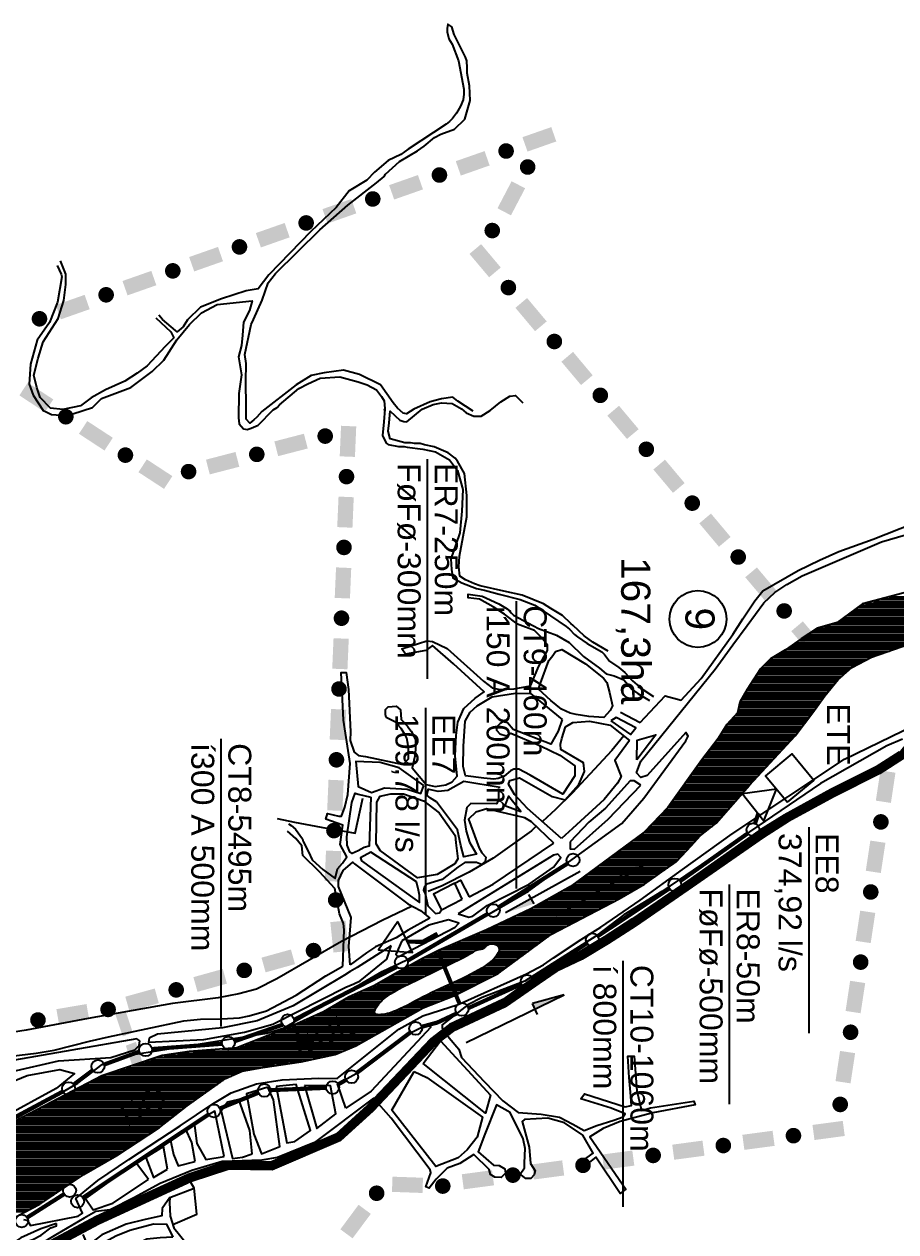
# Model space of a CAD drawing. Extents: x 615698 to 626331, y 7504748 to 7519310.
# Drawn here: x 622439 to 624531, y 7516126 to 7519025 of the extents above; entities that cross this region are included whole.
import ezdxf
from ezdxf.enums import TextEntityAlignment as Align

# ---------------------------------------------------------------- set-up
doc = ezdxf.new("R2010")
doc.units = 0
doc.header["$LTSCALE"] = 170
doc.header["$MEASUREMENT"] = 0
doc.linetypes.add('DASHED', pattern=[0.75, 0.5, -0.25])
doc.linetypes.add('HIDDEN', pattern=[0.375, 0.25, -0.125])
doc.layers.get('0').update_dxf_attribs({"linetype": 'CONTINUOUS'})
for name, color, linetype in [('ESTACAO', 5, 'CONTINUOUS'), ('HATCH', 4, 'CONTINUOUS'), ('L-FERREA', 6, 'CONTINUOUS'), ('LIMITE-BACIA', 3, 'CONTINUOUS'), ('LIMITE-PROJETO', 1, 'CONTINUOUS'), ('RIO', 4, 'CONTINUOUS'), ('RODOVIA', 1, 'CONTINUOUS'), ('RUA', 7, 'CONTINUOUS'), ('TEXTO', 5, 'CONTINUOUS'), ('TEXTO2', 5, 'CONTINUOUS')]:
    doc.layers.add(name, color=color, linetype=linetype)
doc.styles.add('ARIAL', font='ARIAL.TTF')
doc.styles.get("Standard").update_dxf_attribs({"font": 'ARIAL.TTF'})

# ---------------------------------------------------------------- blocks, each defined once
blk = doc.blocks.new('*X19')
at = {"color": 0}
for p, q in [((624515.3, 7517650), (625008.1, 7517650)), ((624433.8, 7517620), (624900.9, 7517620)), ((624440.6, 7517625), (624924.8, 7517625)), ((624447.5, 7517630), (624941.4, 7517630)), ((624458.8, 7517635), (624958.1, 7517635)), ((624477.7, 7517640), (624974.8, 7517640)), ((624496.5, 7517645), (624991.4, 7517645)), ((624392.9, 7517590), (624750.3, 7517590)), ((624399.7, 7517595), (624769.7, 7517595)), ((624406.5, 7517600), (624789.1, 7517600)), ((624413.3, 7517605), (624812, 7517605)), ((624420.2, 7517610), (624841.7, 7517610)), ((624427, 7517615), (624871.3, 7517615)), ((624327.7, 7517565), (624653.5, 7517565)), ((624335.2, 7517570), (624672.9, 7517570)), ((624342.7, 7517575), (624692.2, 7517575)), ((624360.5, 7517580), (624711.6, 7517580)), ((624378.7, 7517585), (624731, 7517585)), ((624283.9, 7517535), (624559, 7517535)), ((624291, 7517540), (624573.3, 7517540)), ((624298, 7517545), (624587.6, 7517545)), ((624305.1, 7517550), (624601.9, 7517550)), ((624312.6, 7517555), (624616.2, 7517555)), ((624320.2, 7517560), (624634.1, 7517560)), ((624237.3, 7517505), (624473.1, 7517505)), ((624245.6, 7517510), (624487.4, 7517510)), ((624253.8, 7517515), (624501.7, 7517515)), ((624262.1, 7517520), (624516, 7517520)), ((624269.8, 7517525), (624530.3, 7517525)), ((624276.9, 7517530), (624544.6, 7517530)), ((624205.1, 7517475), (624419.2, 7517475)), ((624209.2, 7517480), (624424.8, 7517480)), ((624214.3, 7517485), (624433.9, 7517485)), ((624219.4, 7517490), (624443.7, 7517490)), ((624224.6, 7517495), (624453.5, 7517495)), ((624229.7, 7517500), (624463.3, 7517500)), ((624185.6, 7517445), (624387.5, 7517445)), ((624188.9, 7517450), (624391.6, 7517450)), ((624192.1, 7517455), (624396.6, 7517455)), ((624195.4, 7517460), (624402.3, 7517460)), ((624198.6, 7517465), (624407.9, 7517465)), ((624201.9, 7517470), (624413.5, 7517470)), ((624170, 7517420), (624367, 7517420)), ((624172.8, 7517425), (624371.1, 7517425)), ((624175.9, 7517430), (624375.2, 7517430)), ((624179.1, 7517435), (624379.3, 7517435)), ((624182.4, 7517440), (624383.4, 7517440)), ((624155.4, 7517390), (624344.5, 7517390)), ((624156.5, 7517395), (624348.2, 7517395)), ((624158.6, 7517400), (624351.8, 7517400)), ((624161.4, 7517405), (624355.4, 7517405)), ((624164.3, 7517410), (624359.1, 7517410)), ((624167.1, 7517415), (624363, 7517415)), ((624140.9, 7517360), (624322.3, 7517360)), ((624145.4, 7517365), (624326.1, 7517365)), ((624149.9, 7517370), (624329.9, 7517370)), ((624152.3, 7517375), (624333.6, 7517375)), ((624153.3, 7517380), (624337.2, 7517380)), ((624154.4, 7517385), (624340.9, 7517385)), ((624117.7, 7517330), (624299.7, 7517330)), ((624120.7, 7517335), (624303.5, 7517335)), ((624123.8, 7517340), (624307.2, 7517340)), ((624127.4, 7517345), (624311, 7517345)), ((624131.9, 7517350), (624314.8, 7517350)), ((624136.4, 7517355), (624318.6, 7517355)), ((624097.7, 7517300), (624274.2, 7517300)), ((624101.5, 7517305), (624278.8, 7517305)), ((624105.4, 7517310), (624283.4, 7517310)), ((624108.4, 7517315), (624288.1, 7517315)), ((624111.5, 7517320), (624292.1, 7517320)), ((624114.6, 7517325), (624295.9, 7517325)), ((624078.4, 7517275), (624251.1, 7517275)), ((624082.2, 7517280), (624255.7, 7517280)), ((624086.1, 7517285), (624260.3, 7517285)), ((624089.9, 7517290), (624264.9, 7517290)), ((624093.8, 7517295), (624269.6, 7517295)), ((624056, 7517245), (624223.3, 7517245)), ((624059.6, 7517250), (624228, 7517250)), ((624063.1, 7517255), (624232.6, 7517255)), ((624066.8, 7517260), (624237.2, 7517260)), ((624070.6, 7517265), (624241.8, 7517265)), ((624074.5, 7517270), (624246.4, 7517270)), ((624034.7, 7517215), (624195.6, 7517215)), ((624038.2, 7517220), (624200.2, 7517220)), ((624041.8, 7517225), (624204.8, 7517225)), ((624045.3, 7517230), (624209.5, 7517230)), ((624048.9, 7517235), (624214.1, 7517235)), ((624052.5, 7517240), (624218.7, 7517240)), ((624013.3, 7517185), (624168.6, 7517185)), ((624016.9, 7517190), (624172.9, 7517190)), ((624020.4, 7517195), (624177.3, 7517195)), ((624024, 7517200), (624181.7, 7517200)), ((624027.5, 7517205), (624186.3, 7517205)), ((624031.1, 7517210), (624191, 7517210)), ((623995.5, 7517160), (624146.8, 7517160)), ((623999.1, 7517165), (624151.2, 7517165)), ((624002.6, 7517170), (624155.5, 7517170)), ((624006.2, 7517175), (624159.9, 7517175)), ((624009.7, 7517180), (624164.2, 7517180)), ((623970.5, 7517130), (624120.8, 7517130)), ((623975.3, 7517135), (624125.1, 7517135)), ((623980.2, 7517140), (624129.5, 7517140)), ((623984.8, 7517145), (624133.8, 7517145)), ((623988.4, 7517150), (624138.1, 7517150)), ((623991.9, 7517155), (624142.5, 7517155)), ((623941.3, 7517100), (624091.8, 7517100)), ((623946.2, 7517105), (624098.4, 7517105)), ((623951, 7517110), (624103.4, 7517110)), ((623955.9, 7517115), (624107.7, 7517115)), ((623960.7, 7517120), (624112.1, 7517120)), ((623965.6, 7517125), (624116.4, 7517125)), ((623906.2, 7517070), (624055.7, 7517070)), ((623913, 7517075), (624060.2, 7517075)), ((623919.7, 7517080), (624065.7, 7517080)), ((623926.5, 7517085), (624072.2, 7517085)), ((623931.6, 7517090), (624078.7, 7517090)), ((623936.5, 7517095), (624085.3, 7517095)), ((623865.5, 7517040), (624028.4, 7517040)), ((623872.3, 7517045), (624033.1, 7517045)), ((623879.1, 7517050), (624037.8, 7517050)), ((623885.9, 7517055), (624042.4, 7517055)), ((623892.6, 7517060), (624046.9, 7517060)), ((623899.4, 7517065), (624051.3, 7517065)), ((623831.7, 7517015), (624005, 7517015)), ((623838.4, 7517020), (624009.7, 7517020)), ((623845.2, 7517025), (624014.4, 7517025)), ((623852, 7517030), (624019.1, 7517030)), ((623858.8, 7517035), (624023.8, 7517035)), ((623791, 7516985), (623962.5, 7516985)), ((623797.8, 7516990), (623969.6, 7516990)), ((623804.6, 7516995), (623976.7, 7516995)), ((623811.3, 7517000), (623983.9, 7517000)), ((623818.1, 7517005), (623991.1, 7517005)), ((623824.9, 7517010), (623998.2, 7517010)), ((623750.4, 7516955), (623918, 7516955)), ((623757.1, 7516960), (623926.6, 7516960)), ((623763.9, 7516965), (623934, 7516965)), ((623770.7, 7516970), (623941.1, 7516970)), ((623777.5, 7516975), (623948.2, 7516975)), ((623784.2, 7516980), (623955.3, 7516980)), ((623697, 7516925), (623866.1, 7516925)), ((623705.9, 7516930), (623874.8, 7516930)), ((623714.8, 7516935), (623883.5, 7516935)), ((623723.7, 7516940), (623892.1, 7516940)), ((623732.6, 7516945), (623900.7, 7516945)), ((623741.5, 7516950), (623909.4, 7516950)), ((623641.4, 7516895), (623809, 7516895)), ((623652, 7516900), (623818.5, 7516900)), ((623661.4, 7516905), (623828, 7516905)), ((623670.3, 7516910), (623837.5, 7516910)), ((623679.2, 7516915), (623847.1, 7516915)), ((623688.1, 7516920), (623856.6, 7516920)), ((623588.6, 7516870), (623761.3, 7516870)), ((623599.1, 7516875), (623770.8, 7516875)), ((623609.7, 7516880), (623780.4, 7516880)), ((623620.3, 7516885), (623789.9, 7516885)), ((623630.9, 7516890), (623799.4, 7516890)), ((623523, 7516840), (623704.4, 7516840)), ((623534.5, 7516845), (623713.7, 7516845)), ((623546, 7516850), (623723.2, 7516850)), ((623556.8, 7516855), (623732.7, 7516855)), ((623567.4, 7516860), (623742.3, 7516860)), ((623578, 7516865), (623751.8, 7516865)), ((623453.9, 7516810), (623546.2, 7516810)), ((623465.4, 7516815), (623552.1, 7516815)), ((623476.9, 7516820), (623677.3, 7516820)), ((623488.5, 7516825), (623684.1, 7516825)), ((623500, 7516830), (623690.8, 7516830)), ((623511.5, 7516835), (623697.6, 7516835)), ((623572.6, 7516815), (623670.5, 7516815)), ((623577.9, 7516810), (623663.7, 7516810)), ((623392.1, 7516780), (623484.6, 7516780)), ((623401.8, 7516785), (623494.3, 7516785)), ((623411.7, 7516790), (623503.6, 7516790)), ((623421.6, 7516795), (623512.3, 7516795)), ((623431.5, 7516800), (623520.3, 7516800)), ((623442.4, 7516805), (623536.7, 7516805)), ((623565.2, 7516780), (623623.1, 7516780)), ((623569.9, 7516785), (623629.8, 7516785)), ((623573.7, 7516790), (623636.6, 7516790)), ((623576.7, 7516795), (623643.4, 7516795)), ((623578.6, 7516800), (623650.2, 7516800)), ((623579.2, 7516805), (623656.9, 7516805)), ((623337, 7516750), (623422.3, 7516750)), ((623346.2, 7516755), (623432.8, 7516755)), ((623355.4, 7516760), (623443.3, 7516760)), ((623364.6, 7516765), (623453.8, 7516765)), ((623373.7, 7516770), (623464.2, 7516770)), ((623382.9, 7516775), (623474.5, 7516775)), ((623521.7, 7516750), (623582.4, 7516750)), ((623530.5, 7516755), (623589.2, 7516755)), ((623538.7, 7516760), (623596, 7516760)), ((623546.4, 7516765), (623602.7, 7516765)), ((623553.4, 7516770), (623609.5, 7516770)), ((623559.7, 7516775), (623616.3, 7516775)), ((623293.4, 7516725), (623370.3, 7516725)), ((623302.1, 7516730), (623380.5, 7516730)), ((623310.8, 7516735), (623390.9, 7516735)), ((623319.5, 7516740), (623401.3, 7516740)), ((623328.2, 7516745), (623411.8, 7516745)), ((623471.5, 7516725), (623534.9, 7516725)), ((623482.3, 7516730), (623544.9, 7516730)), ((623492.8, 7516735), (623554.9, 7516735)), ((623502.8, 7516740), (623564.9, 7516740)), ((623512.5, 7516745), (623574.8, 7516745)), ((623230.2, 7516695), (623315.4, 7516695)), ((623241.5, 7516700), (623323.3, 7516700)), ((623252.7, 7516705), (623331.9, 7516705)), ((623263.9, 7516710), (623340.9, 7516710)), ((623275.2, 7516715), (623350.4, 7516715)), ((623284.7, 7516720), (623360.2, 7516720)), ((623406.8, 7516695), (623475, 7516695)), ((623417.1, 7516700), (623485, 7516700)), ((623427.7, 7516705), (623494.9, 7516705)), ((623438.5, 7516710), (623504.9, 7516710)), ((623449.5, 7516715), (623514.9, 7516715)), ((623460.6, 7516720), (623524.9, 7516720)), ((623175.9, 7516665), (623284.8, 7516665)), ((623184.4, 7516670), (623288.2, 7516670)), ((623193, 7516675), (623292.3, 7516675)), ((623201.5, 7516680), (623296.8, 7516680)), ((623210.1, 7516685), (623302, 7516685)), ((623219, 7516690), (623308.2, 7516690)), ((623349.2, 7516665), (623400.6, 7516665)), ((623359.1, 7516670), (623413.2, 7516670)), ((623368.6, 7516675), (623425.8, 7516675)), ((623378, 7516680), (623438.4, 7516680)), ((623387.4, 7516685), (623451, 7516685)), ((623397, 7516690), (623463.5, 7516690)), ((623115, 7516635), (623346.5, 7516635)), ((623126, 7516640), (623355.3, 7516640)), ((623137, 7516645), (623364.2, 7516645)), ((623148, 7516650), (623281.7, 7516650)), ((623158.8, 7516655), (623280.5, 7516655)), ((623167.3, 7516660), (623282.2, 7516660)), ((623310.6, 7516650), (623373, 7516650)), ((623326.5, 7516655), (623381.9, 7516655)), ((623338.6, 7516660), (623390.7, 7516660)), ((623044.6, 7516605), (623293.3, 7516605)), ((623057.3, 7516610), (623302.2, 7516610)), ((623069.9, 7516615), (623311, 7516615)), ((623082, 7516620), (623319.9, 7516620)), ((623093, 7516625), (623328.7, 7516625)), ((623104, 7516630), (623337.6, 7516630)), ((622981.3, 7516580), (623249, 7516580)), ((622993.9, 7516585), (623257.9, 7516585)), ((623006.6, 7516590), (623266.8, 7516590)), ((623019.3, 7516595), (623275.6, 7516595)), ((623031.9, 7516600), (623284.5, 7516600)), ((622775.5, 7516550), (623178.1, 7516550)), ((622807.7, 7516555), (623194, 7516555)), ((622845, 7516560), (623206, 7516560)), ((622914.2, 7516565), (623217.9, 7516565)), ((622956, 7516570), (623229.9, 7516570)), ((622968.6, 7516575), (623240.2, 7516575)), ((622683, 7516520), (623007.7, 7516520)), ((622697.9, 7516525), (623040.1, 7516525)), ((622712.9, 7516530), (623073.6, 7516530)), ((622727.8, 7516535), (623106.1, 7516535)), ((622742.8, 7516540), (623130.1, 7516540)), ((622757.7, 7516545), (623154.1, 7516545)), ((622605, 7516490), (622917.4, 7516490)), ((622614.5, 7516495), (622925.4, 7516495)), ((622624, 7516500), (622936.6, 7516500)), ((622638.1, 7516505), (622947.9, 7516505)), ((622653.1, 7516510), (622959.1, 7516510)), ((622668, 7516515), (622981.1, 7516515)), ((622547.9, 7516460), (622874.9, 7516460)), ((622557.4, 7516465), (622882, 7516465)), ((622567, 7516470), (622889.1, 7516470)), ((622576.5, 7516475), (622896.1, 7516475)), ((622586, 7516480), (622903.2, 7516480)), ((622595.5, 7516485), (622910.3, 7516485)), ((622500.4, 7516435), (622839.5, 7516435)), ((622509.9, 7516440), (622846.6, 7516440)), ((622519.4, 7516445), (622853.7, 7516445)), ((622528.9, 7516450), (622860.7, 7516450)), ((622538.4, 7516455), (622867.8, 7516455)), ((622443.3, 7516405), (622800.2, 7516405)), ((622452.8, 7516410), (622806.6, 7516410)), ((622462.3, 7516415), (622813, 7516415)), ((622471.8, 7516420), (622819.4, 7516420)), ((622481.3, 7516425), (622825.8, 7516425)), ((622490.9, 7516430), (622832.4, 7516430)), ((622390.9, 7516375), (622761.4, 7516375)), ((622399, 7516380), (622768.2, 7516380)), ((622407.1, 7516385), (622774.6, 7516385)), ((622415.2, 7516390), (622781, 7516390)), ((622424.3, 7516395), (622787.4, 7516395)), ((622433.8, 7516400), (622793.8, 7516400)), ((622342.3, 7516345), (622716, 7516345)), ((622350.4, 7516350), (622723.6, 7516350)), ((622358.5, 7516355), (622731.2, 7516355)), ((622366.6, 7516360), (622738.7, 7516360)), ((622374.7, 7516365), (622746.3, 7516365)), ((622382.8, 7516370), (622753.9, 7516370)), ((622293.7, 7516315), (622670.7, 7516315)), ((622301.8, 7516320), (622678.2, 7516320)), ((622309.9, 7516325), (622685.8, 7516325)), ((622318, 7516330), (622693.4, 7516330)), ((622326.1, 7516335), (622700.9, 7516335)), ((622334.2, 7516340), (622708.5, 7516340)), ((622253.2, 7516290), (622628.1, 7516290)), ((622261.3, 7516295), (622636.9, 7516295)), ((622269.4, 7516300), (622645.7, 7516300)), ((622277.5, 7516305), (622654.5, 7516305)), ((622285.6, 7516310), (622663.1, 7516310)), ((622204.6, 7516260), (622576.5, 7516260)), ((622212.7, 7516265), (622584.2, 7516265)), ((622220.8, 7516270), (622593, 7516270)), ((622228.9, 7516275), (622601.7, 7516275)), ((622237, 7516280), (622610.5, 7516280)), ((622245.1, 7516285), (622619.3, 7516285)), ((622146.6, 7516230), (622532.3, 7516230)), ((622156.8, 7516235), (622539.7, 7516235)), ((622167, 7516240), (622547, 7516240)), ((622177.2, 7516245), (622554.4, 7516245)), ((622187.5, 7516250), (622561.8, 7516250)), ((622196.6, 7516255), (622569.1, 7516255)), ((622085.4, 7516200), (622488.1, 7516200)), ((622095.6, 7516205), (622495.5, 7516205)), ((622105.8, 7516210), (622502.8, 7516210)), ((622116, 7516215), (622510.2, 7516215)), ((622126.2, 7516220), (622517.6, 7516220)), ((622136.4, 7516225), (622524.9, 7516225)), ((622025.1, 7516175), (622444.2, 7516175)), ((622037.9, 7516180), (622453.6, 7516180)), ((622050.6, 7516185), (622463, 7516185)), ((622063.3, 7516190), (622472.4, 7516190)), ((622075.2, 7516195), (622480.7, 7516195))]:
    blk.add_line(p, q, dxfattribs=at)
blk = doc.blocks.new('R')
at = {"layer": 'LIMITE-PROJETO', "const_width": 18.7}
blk.add_lwpolyline([(-75.2, 0.3, 1), (-93.9, 0.4, 1)], format="xyb", close=True, dxfattribs=at)
at = {"layer": 'LIMITE-PROJETO'}
blk.add_solid([(36.9, 17.7), (36.6, -18.8), (-36.4, 18.3), (-36.6, -18.3)], dxfattribs=at)

msp = doc.modelspace()

# ---------------------------------------------------------------- linework, layer by layer
at = {"layer": 'ESTACAO'}
for p, q in [((623773.7, 7516991.3), (623594.8, 7516891.5)), ((623649.7, 7516936.1), (623662.2, 7516913.2)), ((623500, 7516580.8), (623735, 7516694.6)), ((623735, 7516694.6), (623659.1, 7516674.3)), ((623671.6, 7516648.1), (623659.1, 7516674.3))]:
    msp.add_line(p, q, dxfattribs=at)
for points in [[(624271.2, 7517157.2), (624334.5, 7517209.7), (624282, 7517273.1), (624218.7, 7517220.6)], [(624244.9, 7517188.9), (624163.5, 7517177.1), (624214.5, 7517112.5)], [(623336, 7516870.7), (623289.7, 7516802.8), (623371.7, 7516796.6)]]:
    msp.add_lwpolyline(points, close=True, dxfattribs=at)
at = {"layer": 'ESTACAO', "const_width": 10}
for points in [[(624193.4, 7517106), (624201.7, 7517131)], [(624013.7, 7516967.7), (624175.8, 7517082.3)], [(623743.6, 7517010.2), (623578.4, 7516905.4)], [(623816, 7516835.8), (623988.1, 7516950.2)], [(623551.8, 7516889.2), (623360.9, 7516777.6)], [(623358.7, 7516822.8), (623395.4, 7516821.9), (623431.3, 7516841.7)], [(623659.7, 7516735.4), (623790, 7516818.8)], [(623333.9, 7516762.2), (623088.1, 7516635.4)], [(623505.1, 7516662.9), (623632.4, 7516720.6)], [(623394, 7516618.4), (623430.9, 7516628.4), (623477.7, 7516650.3)], [(623059.6, 7516623.2), (622944.3, 7516583.5)], [(623237.6, 7516507.6), (623366.6, 7516605)], [(622913.8, 7516577.4), (622746.1, 7516564.8)], [(622715.8, 7516558.6), (622631.3, 7516527.6)], [(622603.9, 7516513.8), (622558.5, 7516479.6)], [(623193.1, 7516480), (623211.6, 7516490.6)], [(622532.3, 7516462.9), (622388.8, 7516385.8)], [(622909.2, 7516422.2), (623001.3, 7516459.7)], [(623031.3, 7516466.2), (623164, 7516471.7)], [(622580.5, 7516207.9), (622881.9, 7516407.7)], [(622446.8, 7516160.5), (622535.3, 7516216.7)], [(622557.7, 7516212.5), (622558.2, 7516211.8)]]:
    msp.add_lwpolyline(points, dxfattribs=at)
at = {"layer": 'ESTACAO', "linetype": 'HIDDEN', "const_width": 10}
msp.add_lwpolyline([(623484, 7516674.2), (623434.4, 7516794.7)], dxfattribs=at)
at = {"layer": 'ESTACAO'}
for centre in [(624188.5, 7517091.3), (623756.8, 7517018.5), (624001, 7516958.8), (623565.2, 7516897.1), (623803.1, 7516827.2), (623344.8, 7516773.3), (623646.6, 7516727.1), (623489.9, 7516659.9), (623071.7, 7516632.9), (623379, 7516614.4), (622730.7, 7516563), (622929.3, 7516579.3), (622616.3, 7516523.2), (623225.2, 7516498.3), (622546, 7516470.2), (623015.7, 7516465.6), (623179.6, 7516472.4), (622894.8, 7516416.3), (622548.4, 7516225), (622567.6, 7516199.4), (622433.6, 7516152.1)]:
    msp.add_circle(centre, 15.5, dxfattribs=at)
for points in [[(623662.2, 7516913.2), (623655.9, 7516924.6), (623594.8, 7516891.5)], [(623659.1, 7516674.3), (623665.3, 7516661.2), (623735, 7516694.6)]]:
    msp.add_solid(points, dxfattribs=at)
at = {"layer": 'L-FERREA', "linetype": 'DASHED', "const_width": 18.3, "flags": 128}
msp.add_lwpolyline([(626196.3, 7517899.7), (626075.4, 7517839), (625936.1, 7517777.5), (625864.1, 7517748.3), (625779.4, 7517716.3), (625712.3, 7517699.6), (625642.2, 7517678.1), (625574.1, 7517651.7), (625504, 7517626.3), (625446.7, 7517614.3), (625404, 7517614.8), (625352.7, 7517620.2), (625279.1, 7517624.9), (625221.9, 7517626.5), (625175.3, 7517626), (625108.3, 7517616.1), (625035.5, 7517607.2), (624964.7, 7517599.3), (624914.2, 7517592.1), (624847, 7517567.6), (624776.9, 7517539.3), (624714.5, 7517504.2), (624670.4, 7517465.9), (624636, 7517420.8), (624614.2, 7517377.4), (624579.5, 7517312.9), (624545.1, 7517270.6), (624488.5, 7517234.4), (624379.3, 7517179.4), (624268.1, 7517118.6), (624207.6, 7517080.5), (624037.6, 7516961.3), (623902.8, 7516868.8), (623836.4, 7516825.9), (623773.9, 7516788.8), (623713.5, 7516759.5), (623669.5, 7516729.9), (623624.6, 7516698.4), (623588.4, 7516673.9), (623464.6, 7516615.5), (623421.2, 7516582.7), (623269.3, 7516422.3), (623193.5, 7516352.9), (623032.9, 7516284.5), (622928.8, 7516285.6), (622836.5, 7516255.2), (622615, 7516153.6), (622459.2, 7516070.6), (622247.4, 7515971.3), (621960.2, 7515836.5), (621699.7, 7515711.1), (621594.9, 7515642.1), (621511.7, 7515570.4), (621377.2, 7515443.7), (621269.5, 7515338.4), (621223.1, 7515302.6), (621154.9, 7515267.1), (621060, 7515227), (620999, 7515184.1), (620954.6, 7515109.6), (620943.1, 7514942.7), (620941.5, 7514802.4), (620949.3, 7514628.1)], dxfattribs=at)
at = {"layer": 'L-FERREA'}
for points in [[(624539, 7517277.5), (624484, 7517242.4), (624375.1, 7517187.5), (624263.5, 7517126.5), (624202.5, 7517088.2), (624032.4, 7516968.8), (623897.7, 7516876.4), (623831.6, 7516833.7), (623769.6, 7516796.9), (623708.9, 7516767.4), (623664.4, 7516737.5), (623619.4, 7516706), (623587.9, 7516683.8), (623459.8, 7516623.4), (623415.1, 7516589.5), (623262.9, 7516428.8), (623188.5, 7516360.7), (623031.1, 7516293.7), (622927.4, 7516294.8), (622833.1, 7516263.7), (622611, 7516161.8), (622455.1, 7516078.8)], [(624551.3, 7517263.7), (624493, 7517226.5), (624383.6, 7517171.3), (624272.8, 7517110.7), (624212.7, 7517072.9), (624042.8, 7516953.8), (623907.9, 7516861.2), (623841.2, 7516818.2), (623778.3, 7516780.8), (623718.1, 7516751.5), (623674.7, 7516722.4), (623629.8, 7516690.9), (623593.5, 7516666.2), (623469.3, 7516607.6), (623427.4, 7516575.9), (623275.8, 7516415.7), (623198.5, 7516345.1), (623034.8, 7516275.3), (622930.3, 7516276.5), (622839.8, 7516246.7), (622619.1, 7516145.4), (622463.2, 7516062.4)]]:
    msp.add_lwpolyline(points, dxfattribs=at)
at = {"layer": 'LIMITE-BACIA'}
for points in [[(622658.6, 7516647.3), (622682.8, 7516656.3), (622675.9, 7516595.1), (622700.1, 7516604.1)], [(622683.4, 7516573), (622707.6, 7516582), (622698.8, 7516524.6), (622722.9, 7516533.6)]]:
    msp.add_solid(points, dxfattribs=at)
at = {"layer": 'LIMITE-PROJETO', "const_width": 18.7}
for points in [[(623568.8, 7518522, 1), (623556.8, 7518536.3, 1)], [(622826.2, 7517955.7, 1), (622841.8, 7517945.5, 1)], [(624159.1, 7517738.5, 1), (624147.1, 7517752.8, 1)], [(624269.4, 7517609.1, 1), (624257.4, 7517623.4, 1)], [(623187.4, 7516931.9, 1), (623186.6, 7516913.2, 1)], [(623132.9, 7516810.4, 1), (623134.8, 7516791.8, 1)], [(624388.6, 7516430.7, 1), (624407.2, 7516433.1, 1)]]:
    msp.add_lwpolyline(points, format="xyb", close=True, dxfattribs=at)
at = {"layer": 'LIMITE-PROJETO'}
for points in [[(623583.2, 7518440.5), (623555.3, 7518417), (623536.1, 7518496.6), (623508.1, 7518473.1)], [(622713.7, 7517949.3), (622733.8, 7517979.9), (622775.1, 7517909.2), (622795.1, 7517939.8)], [(624245.2, 7517664.5), (624217.2, 7517641), (624198, 7517720.6), (624170, 7517697.1)], [(624334.8, 7517559.9), (624306.8, 7517536.4), (624308.3, 7517591.2), (624280.4, 7517567.7)], [(624519.6, 7517155.5), (624483.4, 7517161), (624530.5, 7517228), (624494.4, 7517233.5)], [(623163.8, 7517041.2), (623200.3, 7517039.7), (623160.7, 7516968), (623197.2, 7516966.4)], [(623174.2, 7516869.4), (623210.5, 7516873.1), (623181.7, 7516796.5), (623218, 7516800.2)], [(624336.2, 7516346.5), (624331.3, 7516382.7), (624408.8, 7516356.2), (624404, 7516392.4)]]:
    msp.add_solid(points, dxfattribs=at)
at = {"layer": 'RIO'}
for p, q in [((623715.8, 7516884.4), (623942.1, 7517014.6)), ((623882.2, 7516963.7), (623867.8, 7516988.9))]:
    msp.add_line(p, q, dxfattribs=at)
at = {"layer": 'RIO', "linetype": 'CONTINUOUS'}
for points in [[(624699.7, 7517699), (624451.7, 7517633.1), (624390.4, 7517588.2), (624343.1, 7517575.2), (624304, 7517549.3), (624266.5, 7517522.7), (624230.8, 7517501.1), (624206.9, 7517477.7), (624174.2, 7517427.4), (624156.9, 7517397.1), (624151.6, 7517371.8), (624125.9, 7517343.4), (624105.2, 7517309.8), (624065.8, 7517258.7), (623984.3, 7517144.2), (623927.4, 7517085.6), (623750.3, 7516954.9), (623655.1, 7516901.5), (623549, 7516851.3), (623435.2, 7516801.9), (623395.6, 7516781.9), (623336.3, 7516749.6), (623278.8, 7516716.6), (623217.5, 7516689.3), (623157.9, 7516654.5), (623078, 7516618.2), (622949.8, 7516567.6), (622835.5, 7516559.3), (622770.2, 7516549.2), (622625.6, 7516500.8), (622417.8, 7516391.6)], [(622376, 7516139.3), (622440.4, 7516173), (622476.7, 7516192.2), (622582.4, 7516264), (622661.7, 7516309.1), (622764.1, 7516376.8), (622830.3, 7516428.5), (622922.9, 7516493.9), (622962.4, 7516511.5), (623011.8, 7516520.8), (623103.8, 7516534.5), (623186, 7516551.6), (623235.5, 7516572.3), (623397.1, 7516663.6), (623470.6, 7516692.8), (623577.3, 7516746.2), (623704.9, 7516840.4), (623867.1, 7516925.5), (623928.2, 7516960.9), (623969.5, 7516990), (624004.2, 7517014.2), (624040.7, 7517053.1), (624062.3, 7517077.5), (624100.4, 7517106.6), (624180.1, 7517198.3), (624289.7, 7517316.8), (624331.9, 7517372.7), (624360.8, 7517412.3), (624393.2, 7517452), (624425.7, 7517480.8), (624473.3, 7517505.1), (624620.4, 7517556.5)]]:
    msp.add_lwpolyline(points, dxfattribs=at)
msp.add_lwpolyline([(623287.6, 7516647.5), (623284.9, 7516648.1), (623282.9, 7516649), (623281.5, 7516650.2), (623280.7, 7516651.6), (623280.4, 7516653.2), (623280.5, 7516654.9), (623281, 7516656.9), (623281.7, 7516658.9), (623282.7, 7516661.1), (623283.8, 7516663.3), (623285.2, 7516665.7), (623286.9, 7516668.1), (623288.7, 7516670.7), (623290.8, 7516673.3), (623293.2, 7516676.1), (623295.8, 7516679), (623298.8, 7516682), (623302.2, 7516685.2), (623306.6, 7516688.8), (623311.9, 7516692.7), (623318.7, 7516697.2), (623327.1, 7516702.3), (623337.4, 7516708.2), (623350, 7516714.8), (623364.8, 7516722.3), (623381.4, 7516730.5), (623399.2, 7516739), (623417.5, 7516747.7), (623435.7, 7516756.4), (623453, 7516764.6), (623468.8, 7516772.2), (623482.5, 7516779), (623493.6, 7516784.6), (623502.3, 7516789.3), (623509, 7516793), (623513.9, 7516796), (623517.6, 7516798.3), (623520.3, 7516800), (623522.4, 7516801.3), (623524.3, 7516802.2), (623526.3, 7516803), (623528.4, 7516803.5), (623530.6, 7516804), (623532.8, 7516804.3), (623535, 7516804.7), (623537.1, 7516805.1), (623539, 7516805.5), (623540.8, 7516806.1), (623542.3, 7516806.9), (623543.7, 7516807.8), (623544.9, 7516808.8), (623546, 7516809.9), (623547.1, 7516811), (623548.3, 7516812.1), (623549.4, 7516813.1), (623550.7, 7516814.1), (623552.2, 7516815.1), (623553.8, 7516815.9), (623555.5, 7516816.5), (623557.4, 7516817), (623559.4, 7516817.4), (623561.5, 7516817.5), (623563.6, 7516817.5), (623565.9, 7516817.2), (623568.2, 7516816.7), (623570.5, 7516816), (623572.6, 7516815), (623574.6, 7516813.7), (623576.4, 7516812.1), (623577.8, 7516810.2), (623578.8, 7516808), (623579.2, 7516805.4), (623579.1, 7516802.4), (623578.4, 7516799.2), (623577, 7516795.6), (623574.9, 7516791.7), (623572, 7516787.6), (623568.4, 7516783.2), (623564, 7516778.7), (623558.7, 7516774), (623552.5, 7516769.2), (623545.5, 7516764.3), (623537.7, 7516759.3), (623529.3, 7516754.3), (623520.4, 7516749.2), (623511, 7516744.2), (623501.2, 7516739.2), (623491.1, 7516734.2), (623480.9, 7516729.3), (623470.4, 7516724.5), (623459.9, 7516719.7), (623449.3, 7516714.9), (623438.6, 7516710.1), (623428, 7516705.2), (623417.5, 7516700.2), (623407.1, 7516695.1), (623396.9, 7516690), (623386.9, 7516684.7), (623377.2, 7516679.6), (623367.7, 7516674.5), (623358.5, 7516669.7), (623349.6, 7516665.2), (623341.2, 7516661.1), (623333.1, 7516657.6), (623325.4, 7516654.6), (623318.3, 7516652.1), (623311.6, 7516650.2), (623305.5, 7516648.8), (623300, 7516647.9), (623295.2, 7516647.4), (623291, 7516647.3)], close=True, dxfattribs=at)
at = {"layer": 'RIO'}
msp.add_solid([(623867.8, 7516988.9), (623875, 7516976.3), (623942.1, 7517014.6)], dxfattribs=at)
at = {"layer": 'RODOVIA', "linetype": 'CONTINUOUS'}
for points in [[(623908.9, 7517227.5), (623919.7, 7517256.1), (624097.6, 7517476.2), (624140.4, 7517534.9), (624174.3, 7517581.2), (624214.4, 7517635.6), (624241.1, 7517660.3), (624269.9, 7517679.8), (624306.6, 7517700.8), (624497.2, 7517782.3), (624669.6, 7517832.3), (624896.3, 7517880.6), (625136.5, 7517900.1), (625247.2, 7517921), (625361.2, 7517966), (625463.4, 7518023.5), (625543.3, 7518075.5), (625617.7, 7518135.8), (625679.2, 7518173.3), (625744.1, 7518243.2), (625806.8, 7518290.2), (626110.1, 7518468.8), (626205, 7518503.8)], [(623892.5, 7517305.7), (623857.3, 7517257.6), (623872.3, 7517218.7), (623863, 7517202.9), (623831.1, 7517163.4), (623755.6, 7517094), (623728.9, 7517070.3)], [(623893.8, 7517208.8), (623834.2, 7517142.6), (623794.3, 7517109.1), (623749.9, 7517061.9)], [(623203.8, 7516763.4), (623207.4, 7516850.8), (623205.5, 7516865.9), (623196.2, 7516889.4), (623185.1, 7516949.9), (623147.8, 7516990.1), (623108.2, 7517029), (623108.2, 7517029), (623105.9, 7517052.4), (623091, 7517070.4), (623071.2, 7517087.8)], [(623507.2, 7516930.4), (623564.9, 7516960.5), (623710.9, 7517058.7)], [(623720.4, 7517032.3), (623709.6, 7517030.1), (623481.2, 7516889.5)], [(623441.3, 7516899.2), (623490.6, 7516924.3)], [(623412.6, 7516878.9), (623360.6, 7516850.1), (623332, 7516831.7), (623282.8, 7516810), (623261.3, 7516796), (623221.8, 7516767.1)], [(623458, 7516874.9), (623410.4, 7516861.8), (623345.4, 7516824.8)], [(623320.5, 7516812.5), (623238.3, 7516760.2), (623222, 7516750.7), (623208.5, 7516742.5), (623085.3, 7516668.4), (622998.3, 7516632.8), (622915.3, 7516615.9), (622759.2, 7516600.7), (622739.7, 7516590.9)], [(622407.8, 7516547.6), (622467.8, 7516554.6), (622511, 7516561.9), (622595.8, 7516584), (622642.1, 7516594.2), (622822.4, 7516632.3), (622862.5, 7516636.4), (622913.2, 7516637.4), (622956.3, 7516640), (622979.4, 7516644.4), (623021.1, 7516656.2), (623092.3, 7516693.9), (623163.5, 7516740.8), (623203.8, 7516763.4)], [(622716.6, 7516584.2), (622709.7, 7516589.7), (622398.1, 7516535.3), (622304.4, 7516528.9), (622229.1, 7516510.3)]]:
    msp.add_lwpolyline(points, dxfattribs=at)
at = {"layer": 'RODOVIA'}
msp.add_lwpolyline([(623917.6, 7517348.6), (623977.8, 7517412.7), (624016.2, 7517401.8), (624064.1, 7517453.8), (624140.5, 7517559.7), (624164, 7517597.6), (624192.8, 7517640.8), (624211.8, 7517664.8), (624296.7, 7517713.3), (624347.8, 7517738.2), (624394.8, 7517759), (624476.7, 7517788.9), (624572.2, 7517825.8)], dxfattribs=at)
msp.add_lwpolyline([(623910.1, 7517258.6), (623910.7, 7517306.2), (623955.1, 7517318.8)], close=True, dxfattribs=at)
at = {"layer": 'RUA'}
msp.add_line((622789.2, 7516208.4), (622770.5, 7516182.4), dxfattribs=at)
at = {"layer": 'RUA', "linetype": 'CONTINUOUS'}
for points in [[(623517.2, 7518095.5), (623480.1, 7518119.9), (623467.9, 7518129.3), (623441.3, 7518125.2), (623413.7, 7518118), (623374.4, 7518100.6), (623357, 7518089.1), (623348.8, 7518091.2), (623335.2, 7518103), (623324.7, 7518115.5), (623294.4, 7518158.9), (623244, 7518184), (623205.6, 7518193.7), (623159.4, 7518188), (623127.9, 7518181.5), (623091.9, 7518158.6), (623009.5, 7518094.9), (622997.6, 7518081.3), (622990.5, 7518074.6), (622981.2, 7518067), (622972.1, 7518076.3), (622972.4, 7518107.1), (622971.6, 7518167), (622972, 7518210.1), (622969.2, 7518231.7), (622983.8, 7518303.8), (622990.1, 7518316), (623010.6, 7518361.9), (623024.9, 7518403.3), (623042.7, 7518426.2), (623148.9, 7518530.7), (623216.2, 7518590.4), (623284.8, 7518643.9), (623303, 7518658.6), (623306.2, 7518664.7), (623340.3, 7518695.1), (623383.7, 7518720.8), (623399.2, 7518731.4), (623424, 7518752.6), (623439.5, 7518760.2), (623471.9, 7518772.1), (623496.8, 7518796.4), (623509.6, 7518840.9), (623508.4, 7518876.3), (623502.6, 7518907.1), (623502.7, 7518919.4), (623501.4, 7518936.4), (623498.4, 7518945.6), (623471.3, 7518999.7), (623465.4, 7519018.3), (623456.2, 7519024.5), (623454.6, 7519013.8), (623454.5, 7519006.1), (623458.9, 7518989.1), (623466.5, 7518976.7), (623481.4, 7518936.6), (623494.5, 7518868.8), (623494.4, 7518856.5), (623492.7, 7518842.6), (623486.3, 7518827.3), (623476.9, 7518810.5), (623467.6, 7518798.3), (623459.8, 7518790.7), (623452, 7518784.6), (623360.6, 7518724.1), (623343.6, 7518712), (623312.7, 7518697), (623280.1, 7518669.6), (623261.4, 7518649.9), (623219.6, 7518624.2), (623188.4, 7518584.5), (623127.6, 7518526.9), (623026.8, 7518422.9), (623001, 7518389.6), (622972.1, 7518384.4), (622912.8, 7518365.1), (622862.8, 7518345.1), (622831.7, 7518314.7), (622820.7, 7518297.9), (622806.8, 7518285.7), (622802.2, 7518288.9), (622771.7, 7518315.3), (622762.6, 7518326.2)], [(622518.6, 7518445), (622528.4, 7518424.1), (622529.8, 7518418), (622519.7, 7518357.1), (622500, 7518308.6), (622470.6, 7518266.3), (622454.2, 7518208.2), (622451.6, 7518160.8), (622460.9, 7518133.9), (622484.8, 7518097), (622492.5, 7518093.9), (622504.7, 7518087.6), (622527.7, 7518085.8), (622556, 7518089.6), (622603.5, 7518104.9), (622625.1, 7518125.9), (622695.4, 7518152.6), (622746.7, 7518191.2), (622774.5, 7518218.4), (622805.9, 7518266.8), (622835.9, 7518303.5), (622865, 7518332), (622902.4, 7518351.5), (622986.3, 7518360.2), (622979.8, 7518336.9), (622965.8, 7518309.6), (622963.4, 7518278.1), (622961.1, 7518253.4), (622953.8, 7518225.7), (622961, 7518182.5), (622954.3, 7518138), (622953.7, 7518079.6), (622955.1, 7518065.7), (622965.7, 7518053.3), (622974.9, 7518051.7), (622984.2, 7518054.6), (623001.2, 7518062.1), (623036.9, 7518098.7), (623046.2, 7518104.7), (623052.5, 7518110.8), (623098.7, 7518150.3), (623120.1, 7518161.7), (623149.8, 7518175.1), (623196.6, 7518178), (623241.1, 7518165.9), (623262.2, 7518159.2), (623285.1, 7518146.7), (623297.2, 7518131.2), (623303.3, 7518120.3), (623304.6, 7518101.9), (623303, 7518098.8), (623304.6, 7518100.3), (623302.6, 7518069.8), (623299.3, 7518037.3), (623308.3, 7518018.8), (623312.9, 7518015.6), (623337.4, 7518010.8), (623351.3, 7518010.6), (623358.9, 7518009), (623396, 7518004.2), (623426.8, 7517998.4), (623460.1, 7517978.7), (623479.2, 7517953.2), (623492.5, 7517907.7), (623489.8, 7517855.6), (623485.1, 7517803.4), (623475.2, 7517776.1), (623463.2, 7517741.2), (623464.9, 7517715.8), (623468.2, 7517695.8), (623490, 7517683.9), (623524.9, 7517670.5), (623544.1, 7517666.2), (623579, 7517656.2), (623629.7, 7517643.9), (623664.6, 7517629.8), (623740.2, 7517578.8), (623747.9, 7517572.5), (623760, 7517560.1), (623767.6, 7517553.9), (623790.5, 7517538.2), (623825.7, 7517517.9), (623831.8, 7517511.6), (623843.9, 7517496.1), (623866.3, 7517480.7), (623881.3, 7517468.8), (623899, 7517448.7), (623922.1, 7517429.3), (623949.4, 7517411.1)], [(622755, 7518319.5), (622791.4, 7518285.9), (622798.9, 7518272), (622777.6, 7518250.6), (622734.5, 7518204.4), (622710.2, 7518186.8), (622681.2, 7518167.9), (622634.2, 7518147.1), (622600.3, 7518127.6), (622574.7, 7518108.7), (622532, 7518099.5), (622502.5, 7518103.3), (622477.4, 7518128.9), (622470.1, 7518152.4), (622462.8, 7518182), (622472.9, 7518223), (622485, 7518262.1), (622520.7, 7518318), (622534.9, 7518361.1), (622539.4, 7518399.4), (622539.7, 7518424.8), (622526.3, 7518456.6)], [(623841.3, 7517519.4), (623804.4, 7517541.2), (623783.1, 7517556.8), (623757.2, 7517581.7), (623751.1, 7517586.4), (623731.3, 7517605), (623703.7, 7517622.5), (623685.5, 7517633.2), (623634.9, 7517653.8), (623590.4, 7517663.5), (623533.7, 7517676.4), (623519.9, 7517681.2), (623498.5, 7517690.6), (623484.7, 7517700), (623482.2, 7517722.5), (623484.5, 7517747.8), (623501.4, 7517842.4), (623501.9, 7517893.2), (623496.3, 7517946.1), (623479.5, 7517975.8), (623474, 7517983.1), (623457.2, 7517995.6), (623423.5, 7518009.8), (623400.5, 7518014.7), (623389.8, 7518017.9), (623375.9, 7518018), (623366.7, 7518019.7), (623352.9, 7518019.8), (623317.6, 7518029.4), (623313.2, 7518047.9), (623315, 7518067.9), (623318, 7518095.7), (623341.1, 7518074.1), (623350.4, 7518070.6), (623358.1, 7518070.5), (623394.3, 7518100.3), (623421.2, 7518111.7), (623441.2, 7518115.6), (623466.2, 7518113.9), (623489.1, 7518101.4), (623499.8, 7518092), (623518.4, 7518083.9), (623536.3, 7518083.7), (623557.8, 7518097.2), (623583.4, 7518118.2), (623604.9, 7518131.7), (623618.6, 7518133.6), (623636.3, 7518115.5)], [(623073.5, 7517105.6), (623079.8, 7517101.6), (623090.5, 7517092.2), (623107.1, 7517069), (623108.6, 7517062.8), (623121.5, 7517038.5), (623130.9, 7517019.2), (623156.1, 7516995.5), (623185.4, 7516973.9), (623191.2, 7516997.2), (623203, 7517010.8), (623213.5, 7517025.8), (623198, 7517055.5), (623204, 7517102.1), (623163.6, 7517116.3), (623167.2, 7517130), (623194.6, 7517123.5), (623200.8, 7517123.4), (623208.6, 7517145.3), (623216.5, 7517176.1), (623221.4, 7517250.2), (623205.4, 7517354.1), (623200.5, 7517468.8), (623212.1, 7517468.6), (623217.9, 7517428.1), (623222.3, 7517326.4), (623222, 7517305.1), (623231.3, 7517277.6), (623241.6, 7517269), (623258.5, 7517267.3), (623349, 7517247.8), (623361.5, 7517261.5), (623361.8, 7517287.7), (623360.4, 7517298.4), (623357.4, 7517310.8), (623354.4, 7517317), (623343.8, 7517334), (623336.2, 7517343.3), (623330.2, 7517349.5), (623308.5, 7517360.5), (623306.5, 7517368.1), (623306.7, 7517379.7), (623312.9, 7517385.8), (623332.1, 7517387.9), (623342.8, 7517378.6), (623344.1, 7517355.5), (623359.3, 7517340), (623362.3, 7517335.3), (623368.4, 7517327.6), (623378.9, 7517307.5), (623378.7, 7517284.4), (623376.9, 7517267.5), (623370.5, 7517239.9), (623403.9, 7517199.5), (623425.5, 7517195.1), (623451, 7517199), (623466.9, 7517206.3), (623478.7, 7517219.9), (623473.8, 7517268.7), (623475.7, 7517301.8), (623475.9, 7517317.2), (623480.1, 7517349), (623494.2, 7517381.8), (623522, 7517406.9), (623543.5, 7517422.4), (623470, 7517489.2), (623419.6, 7517533), (623403.7, 7517521.5), (623354.8, 7517512.4), (623345.4, 7517525.5), (623406, 7517544.8), (623419.7, 7517542.6), (623454.6, 7517526.4), (623541.7, 7517447.9), (623562.8, 7517431.8), (623580.6, 7517427.5), (623615.7, 7517429.2), (623654.9, 7517436.3), (623674.7, 7517483.5), (623695, 7517521.7), (623695.2, 7517534.1), (623681.6, 7517551.4), (623663.9, 7517569.4), (623623.6, 7517584.3), (623592.2, 7517608.6), (623564.9, 7517626.1), (623532.2, 7517644.3), (623504.7, 7517648.1), (623504.8, 7517656.3), (623538.4, 7517651.8), (623578.8, 7517633.5), (623598.6, 7517621.6), (623613.5, 7517606.4), (623673.6, 7517574.1), (623716.7, 7517557.8), (623747.4, 7517540.3), (623781.4, 7517507), (623820.3, 7517479.1), (623835.9, 7517465.2), (623855.1, 7517460.9), (623878.4, 7517451), (623898.5, 7517427.9), (623912.3, 7517418.5), (623940.4, 7517401.6)], [(622438.1, 7516155.9), (622446.5, 7516154.2), (622454.9, 7516141.6), (622569.3, 7516164), (622579.5, 7516170.6), (622563, 7516206.3), (622615.9, 7516249.7), (622690.9, 7516299.6), (622813.5, 7516380.2), (622891.9, 7516433.4), (622936.1, 7516459.9), (622997.3, 7516481.2), (623058.2, 7516490.7), (623146.2, 7516494.8), (623190.2, 7516494.3), (623338.7, 7516612.2), (623396.2, 7516644.9), (623480.9, 7516672.1), (623644.8, 7516745.5), (623685.6, 7516767.1), (623709.5, 7516783.7), (623775.9, 7516827.8), (623823.6, 7516857.6), (623917.4, 7516922.5), (624019.6, 7516995.8), (624138.5, 7517081.4), (624408.2, 7517260.4), (624575.8, 7517342)], [(623728.9, 7517070.3), (623647, 7517142.3), (623616.4, 7517175.8), (623601.5, 7517200.4), (623604.7, 7517209.6), (623627.8, 7517215.6), (623706.3, 7517170.9), (623737.6, 7517162.7), (623770.9, 7517199.6), (623784, 7517231.3), (623782, 7517251.4), (623727.6, 7517284), (623726.6, 7517296.2), (623729.5, 7517310.4), (623738.6, 7517338)], [(623738.6, 7517338), (623756.2, 7517348.9), (623795.8, 7517351.8), (623845.5, 7517341.8), (623892.5, 7517305.7)], [(622109, 7516230.2), (622475.7, 7516429.2), (622568.2, 7516483.3), (622626.6, 7516528), (622701.6, 7516552.1), (623021.7, 7516602.9), (623060.8, 7516614.8), (623116.6, 7516647), (623188.9, 7516687.2), (623298.3, 7516750.6), (623401.6, 7516799.9), (623649.4, 7516943.8), (623873.9, 7517106.4), (623926.7, 7517166.7), (624027.1, 7517304.2), (624032.6, 7517315.7), (624027.3, 7517324.2), (623934.9, 7517221.4), (623919.7, 7517216.5), (623908.9, 7517227.5)], [(624547.4, 7517308.7), (624510.1, 7517292.2), (624350.8, 7517202.2), (623970.1, 7516942.6), (623878.8, 7516887.1), (623811.3, 7516835.9), (623640.7, 7516727.7), (623538.7, 7516688.6), (623504.2, 7516670.7), (623442.7, 7516622.6), (623442.7, 7516615.8), (623459.3, 7516592), (623482.7, 7516564.7), (623489.2, 7516544.4), (623544.4, 7516486.3), (623587.9, 7516440.2), (623624.8, 7516412.7), (623680.5, 7516408.7), (623724.4, 7516401.5), (623756.4, 7516384.2), (623783.3, 7516369.6), (623813.8, 7516381.1), (623854.6, 7516394.2), (623876.6, 7516402.4), (623881.8, 7516409.1), (623848.1, 7516423), (623775.7, 7516445.7), (623784.2, 7516457.5), (623882, 7516426), (623897.2, 7516429.2), (623894.2, 7516461.3), (623891.2, 7516496.8), (623888.4, 7516547.6), (623903.6, 7516547.4), (623909.5, 7516464.5), (623920.8, 7516417.1), (623942.9, 7516423.9), (624046.2, 7516439.4), (624049.5, 7516430.9), (623947.8, 7516411.7), (623869.8, 7516390.6), (623829, 7516374.2), (623796.6, 7516354.2), (623883.2, 7516228.2), (623869.6, 7516218.2), (623811.3, 7516305.1), (623780.6, 7516281.7), (623770.6, 7516290.3), (623804.7, 7516315.3), (623779.8, 7516358.3), (623736.1, 7516388.1), (623696.1, 7516398.6), (623640.3, 7516395.6), (623634.9, 7516391.1), (623651.7, 7516329.4), (623654.5, 7516290.2), (623665.5, 7516272.9), (623663.7, 7516262.7), (623655.2, 7516254.4), (623643.3, 7516254.5), (623629.9, 7516264.8), (623640.2, 7516279.9), (623640.4, 7516291.7), (623641.9, 7516326.4), (623636.8, 7516349.5), (623605.9, 7516412.9), (623572.6, 7516431.1), (623544.7, 7516360.4), (623529, 7516318.3), (623565.9, 7516285.8), (623579.4, 7516285.6), (623592.8, 7516277), (623594.4, 7516266.9), (623584.2, 7516256.8), (623569, 7516257), (623558.9, 7516263.9), (623555.6, 7516275.8), (623518.8, 7516311.6), (623484.8, 7516290.1), (623454.2, 7516278.6), (623428.5, 7516252.6), (623411.4, 7516230.9), (623403, 7516234.3), (623415.2, 7516268), (623413.6, 7516274.8), (623320.2, 7516399.2), (623277.5, 7516447), (623136, 7516340.4)], [(623878.6, 7517316.4), (623849.7, 7517281.1), (623796.9, 7517224.2), (623754.9, 7517179.2), (623714.3, 7517139.5), (623683, 7517110.6)], [(623398.4, 7517197.4), (623339, 7517239.4), (623293.7, 7517252.5), (623235, 7517254.6), (623241, 7517194.6), (623272.9, 7517180.8), (623304.4, 7517191.9), (623358.7, 7517188.3), (623391.3, 7517178.1), (623398.4, 7517197.4)], [(623577.6, 7517189.9), (623578, 7517162.2), (623573.3, 7517153.1), (623511.7, 7517154.4), (623501.4, 7517144.3), (623496, 7517113.9), (623500, 7517087.7), (623508.5, 7517061.5), (623525.2, 7517032.8), (623494.9, 7517026), (623487.2, 7517053.6), (623479.5, 7517090.8), (623428.7, 7517158), (623414.3, 7517167.1), (623405.7, 7517174.3), (623410.1, 7517189.1)], [(623581.7, 7517192.9), (623494.5, 7517207.3), (623456.5, 7517185.5), (623432.9, 7517183.1), (623411.5, 7517188.1), (623410.1, 7517189.1)], [(623749.9, 7517061.9), (623749.7, 7517045), (623760.4, 7517044.9), (623840.7, 7517116.3), (623919.1, 7517198)], [(623919.1, 7517198), (623903, 7517208.7), (623893.8, 7517208.8)], [(623710.9, 7517058.7), (623656.8, 7517109.8), (623640.9, 7517119.8), (623621.3, 7517124.5), (623576.1, 7517134.7), (623549.4, 7517141.2), (623523.1, 7517133.6), (623506, 7517116.9), (623531.5, 7517047.2), (623537.6, 7517035.6), (623547.3, 7517025.7), (623545.4, 7517015), (623537.3, 7517008), (623524.9, 7517012.6), (623497.3, 7517012.9), (623480.3, 7517001.5), (623442.5, 7516971.9), (623405.9, 7516960.3), (623399.6, 7516952.7), (623397.8, 7516945.1), (623401.8, 7516938.1), (623408.5, 7516908.2), (623426.6, 7516890.1)], [(623667.7, 7517099.2), (623656.9, 7517088.6), (623565.2, 7517022.7), (623507.3, 7516989.3), (623442.8, 7516956.6), (623408.7, 7516942.6)], [(623221.8, 7516767.1), (623218.7, 7516810.7), (623224.1, 7516880.6), (623193.6, 7516954.9), (623193.7, 7516969.2), (623204.6, 7516993.1), (623228.1, 7517013.7), (623232.5, 7517009.3)], [(623481.2, 7516889.5), (623506.5, 7516881.6), (623516.5, 7516883.8), (623550.4, 7516909.5), (623651.1, 7516960.5), (623710, 7517001.3), (623727.3, 7517024.4), (623720.4, 7517032.3)], [(623232.5, 7517009.3), (623360.4, 7516913.7), (623390.5, 7516897.3), (623412.6, 7516878.9)], [(623490.6, 7516924.3), (623472.9, 7516962.8), (623486.3, 7516969.8), (623507.2, 7516930.4)], [(623370.8, 7516908), (623298.8, 7516873), (623200.6, 7516822.6), (623045.8, 7516733.4), (622997.3, 7516708.5), (622954.4, 7516697), (622904.8, 7516687.5), (622795, 7516674), (622592.6, 7516638.1), (622443.8, 7516610.3), (622372.7, 7516599.1), (622301.8, 7516597.2), (622236.2, 7516593.2), (622130.5, 7516594.4), (622045, 7516599.3), (621762.9, 7516628.8)], [(623426.6, 7516890.1), (623435.9, 7516891.6), (623441.3, 7516899.2)], [(623345.4, 7516824.8), (623331.2, 7516791.8), (623336.6, 7516786.2), (623473.9, 7516857.1), (623482.4, 7516866.8), (623458, 7516874.9)], [(622739.7, 7516590.9), (622738.1, 7516581.7), (622870.5, 7516587.4), (622968, 7516605.3), (623036, 7516624.3), (623211.7, 7516713.3), (623230.3, 7516721.6), (623245.5, 7516728.9), (623309.5, 7516780.6), (623320.5, 7516812.5)], [(622229.1, 7516510.3), (622214.7, 7516491.5), (622224, 7516482.1), (622246.1, 7516483.3), (622276.3, 7516483), (622298.9, 7516480.2), (622318.9, 7516472.4), (622336.6, 7516479.8), (622410.2, 7516511.2), (622521.9, 7516536.2), (622647.3, 7516544.3), (622704.8, 7516562.8), (622715.7, 7516573.4), (622716.6, 7516584.2)], [(622789.2, 7516208.4), (622788.2, 7516196.7), (622789.7, 7516164.1), (622798.7, 7516136.1), (622829, 7516098.5)], [(622770.5, 7516182.4), (622769.5, 7516164.2), (622729.6, 7516155.8), (622684.1, 7516144.4), (622626.1, 7516119.2), (622592.1, 7516093), (622581.2, 7516120.1)]]:
    msp.add_lwpolyline(points, dxfattribs=at)
for points in [[(623829.7, 7517454.8), (623837.6, 7517444.9), (623844.5, 7517420.8), (623851.3, 7517388.7), (623845.8, 7517377.2), (623830.5, 7517360.5), (623818.9, 7517361.5), (623794.9, 7517362.7), (623763.8, 7517367.4), (623749.6, 7517371.2), (623729.3, 7517380.3), (623703.7, 7517401), (623673.7, 7517428.9), (623678.3, 7517443.1), (623698.8, 7517497.7), (623708.4, 7517509.4), (623714.6, 7517519), (623729.4, 7517523.7), (623786.9, 7517489.4)], [(623730.8, 7517355.5), (623720.8, 7517328.1), (623703.5, 7517296.2), (623613.1, 7517331.9), (623599.1, 7517348.1), (623589.3, 7517350), (623582.1, 7517346.5), (623573.1, 7517337.2), (623573.1, 7517330.1), (623581, 7517321.1), (623596.1, 7517316.5), (623607.7, 7517322.6), (623678.5, 7517292.5), (623724.6, 7517269.8), (623760.8, 7517244.2), (623760.9, 7517220.6), (623732.3, 7517176.2), (623653.7, 7517222.1), (623626.3, 7517236.6), (623614.8, 7517236.7), (623606.7, 7517232.4), (623591.4, 7517220.1), (623577.1, 7517214), (623566.4, 7517212.4), (623542.4, 7517215.3), (623498.9, 7517220.2), (623492.9, 7517243), (623493.5, 7517291.9), (623497.7, 7517351.4), (623509.5, 7517373.5), (623526.7, 7517388.9), (623562.6, 7517409.9), (623618.5, 7517418.6), (623654.5, 7517418.2)], [(623271, 7517169.4), (623267, 7517052.1), (623255.4, 7517048.7), (623241.1, 7517040.8), (623226.8, 7517033.9), (623220.6, 7517038.4), (623214.6, 7517054.4), (623213.9, 7517074), (623225.5, 7517156.6), (623233.7, 7517178.7), (623240.8, 7517176.9)], [(623475.4, 7517060), (623480.1, 7517021), (623473, 7517009.4), (623430.6, 7516984.1), (623383.5, 7516975.7), (623294.1, 7517041.3), (623283.9, 7517057), (623285.7, 7517157.5), (623293.8, 7517171.4), (623319, 7517177.4), (623349.8, 7517177), (623397.6, 7517160.5), (623435.4, 7517131.5), (623474, 7517077.6)], [(623271, 7517037), (623246.6, 7517023.6), (623248.8, 7517016.7), (623377.2, 7516924.8), (623388.3, 7516916.5), (623388.5, 7516934.3), (623385.6, 7516945.8), (623381.3, 7516966.2)], [(623211.5, 7516422.7), (623191.7, 7516481.1), (623251.8, 7516515.3), (623371.1, 7516606.2), (623408.3, 7516624.3), (623415.3, 7516617.2), (623272.2, 7516463.4)], [(622516.5, 7516470.3), (622387.3, 7516400), (622366.2, 7516422.9), (622350.2, 7516457), (622395.8, 7516480.4), (622446.3, 7516501.2), (622524.7, 7516515.9), (622560.2, 7516505.8)], [(622796, 7516113.4), (622765.7, 7516112.1), (622733.9, 7516108.5), (622710.7, 7516096.8), (622687.4, 7516080.3), (622673.6, 7516057.4), (622669.3, 7516026.5), (622669, 7515996.2), (622675, 7515969.9), (622648.8, 7515968.6), (622630.8, 7516002.6), (622609.9, 7516049.8), (622600.5, 7516070.6), (622615, 7516087.9), (622634.3, 7516102.8), (622659.1, 7516116.8), (622692.7, 7516130), (622749.4, 7516145.3), (622781.2, 7516144.9)]]:
    msp.add_lwpolyline(points, close=True, dxfattribs=at)
at = {"layer": 'RUA'}
for points in [[(623847.2, 7517352.8), (623894.4, 7517319.5), (623907.7, 7517335.7), (623860.4, 7517360.8)], [(623593.1, 7517149.2), (623631.5, 7517134.8), (623602.1, 7517171.8)], [(623396.9, 7516529.8), (623438.2, 7516584.4), (623558.9, 7516453.9), (623546.5, 7516410.9)], [(623375.1, 7516510.9), (623406.1, 7516496.2), (623539.2, 7516401.4), (623526.7, 7516353.7), (623502.4, 7516322.8), (623480.6, 7516303.9), (623427.7, 7516283), (623321.4, 7516418.2)], [(623024.2, 7516473.5), (622973.2, 7516457.1), (622990.8, 7516360.6), (623008.9, 7516313.1), (623053, 7516331.2), (623037.4, 7516442.9)], [(623044.5, 7516475), (623070, 7516339.5), (623088.7, 7516342.6), (623126.2, 7516369.3), (623091.9, 7516479.5)], [(623112.1, 7516477.6), (623141.5, 7516374.2), (623187.5, 7516409.2), (623174.7, 7516476.9)], [(622986.9, 7516313.3), (622980.7, 7516369.2), (622954.5, 7516443.8), (622927.4, 7516437.4), (622911.9, 7516415.6), (622939.4, 7516302), (622963.1, 7516305.2)], [(622919.2, 7516307.3), (622896.7, 7516415.7), (622847.3, 7516387.6), (622853.6, 7516338.5), (622875.1, 7516299.4)], [(622849.7, 7516294.6), (622841.7, 7516340.3), (622826.9, 7516374.3), (622789.4, 7516349.3), (622797.5, 7516312), (622809, 7516284.9)], [(622783.5, 7516276.7), (622774, 7516330.9), (622731.4, 7516304.3), (622749.5, 7516256.8)], [(622737.6, 7516251.9), (622707.6, 7516292.8), (622586.6, 7516206.2), (622604.9, 7516179), (622652.4, 7516195.3)], [(622517.1, 7516145.8), (622479.2, 7516133.6), (622431.1, 7516111.5), (622395.6, 7516088), (622396.9, 7516085.5), (622424.7, 7516096.5), (622460, 7516107.4), (622480.3, 7516118.5), (622503.1, 7516135.9), (622517, 7516140.8)]]:
    msp.add_lwpolyline(points, close=True, dxfattribs=at)
for points in [[(623870.6, 7517373.6), (623917.6, 7517348.6)], [(623046.4, 7517118.4), (623088.3, 7517109.2), (623126.8, 7517101.8), (623177.5, 7517092.5), (623212.4, 7517086.9), (623233.4, 7517083.1), (623251.8, 7517166.9)], [(623472.9, 7516962.8), (623421.7, 7516936.8), (623441.3, 7516899.2)], [(623136, 7516340.4), (623047.4, 7516304.9), (623009.6, 7516297.8), (622914.4, 7516295.1), (622841.6, 7516273.2), (622765.8, 7516242.1), (622702.3, 7516207.9), (622645.4, 7516179.3), (622611.4, 7516175), (622583, 7516159.3), (622515.6, 7516118.6), (622472.9, 7516093.6), (622435, 7516077.1)], [(622789.2, 7516208.4), (622847.3, 7516230.6)], [(622796.2, 7516143.7), (622853.5, 7516168.9), (622847.3, 7516230.6), (622838.2, 7516245.9)]]:
    msp.add_lwpolyline(points, dxfattribs=at)
at = {"layer": 'TEXTO'}
for p, q in [((623406.9, 7517980.9), (623406.9, 7517453.5)), ((623620.4, 7517640), (623620.4, 7516949.9)), ((623402.5, 7517383.7), (623402.5, 7516889.2)), ((622911.4, 7517309), (622911.4, 7516618.8)), ((624322.2, 7517097.7), (624322.2, 7516603.3)), ((624131.6, 7516960.1), (624131.6, 7516432.7)), ((623876.4, 7516776.9), (623876.4, 7516186.4))]:
    msp.add_line(p, q, dxfattribs=at)
at = {"layer": 'TEXTO2'}
msp.add_circle((624056.4, 7517596.9), 68.2, dxfattribs=at)

# ---------------------------------------------------------------- block references
at = {"layer": 'HATCH'}
msp.add_blockref('*X19', (0, 0), dxfattribs=at)
at = {"layer": 'LIMITE-PROJETO'}
for p, rotation in [((623675.7, 7518748.3), 19.77286444335529), ((623515.7, 7518690.7), 19.77286444335529), ((623608.8, 7518606.6), 242.7938507031667), ((623355.7, 7518633.2), 19.77286444335529), ((623195.8, 7518575.7), 19.77286444335529), ((623035.8, 7518518.2), 19.77286444335529), ((622875.8, 7518460.7), 19.77286444335529), ((622715.8, 7518403.2), 19.77286444335529), ((623656.1, 7518327.7), 310.4638186429823), ((622555.8, 7518345.7), 19.77286444335529), ((623766.4, 7518198.4), 310.4638186429823), ((622468.5, 7518128.4), 147.2117570339417), ((623876.7, 7518069.1), 310.4638186429823), ((622611.5, 7518036.3), 147.2117570339417), ((623080.1, 7518014.4), 194.9532696795668), ((623216.3, 7518023.1), 87.9731763621972), ((623987.1, 7517939.7), 310.4638186429823), ((622915.9, 7517970.6), 194.9532696795668), ((623210.3, 7517853.2), 87.9731763621972), ((624097.4, 7517810.4), 310.4638186429823), ((623204.3, 7517683.3), 87.9731763621972), ((623198.3, 7517513.4), 87.9731763621972), ((623192.2, 7517343.5), 87.9731763621972), ((623186.2, 7517173.6), 87.9731763621972), ((624483.1, 7517026.3), 261.8046493581099), ((624458.8, 7516858.1), 261.8046493581099), ((623049, 7516776.6), 15.99447116832101), ((624434.6, 7516689.8), 261.8046493581099), ((622885.6, 7516729.8), 15.99447116832101), ((622722.2, 7516682.9), 15.99447116832101), ((622555.8, 7516648.9), 10.02349017742721), ((624410.4, 7516521.5), 261.8046493581099), ((624201.9, 7516345.5), 188.0105445421177), ((624033.6, 7516321.8), 188.0105445421177), ((623865.2, 7516298.1), 188.0105445421177), ((623696.9, 7516274.4), 188.0105445421177), ((623359.5, 7516238.7), 178.3849631856888), ((623528.5, 7516250.8), 188.0105445421177), ((623235.1, 7516150.7), 233.8060559036882)]:
    msp.add_blockref('R', p, dxfattribs=dict(at, rotation=rotation))

# ---------------------------------------------------------------- texts
at = {"layer": 'RIO', "style": 'ARIAL'}
for s, rotation, p in [('SUL', 21.3703, (623097.8, 7516547.7)), ('DO', 27.0037, (622686.1, 7516378.4))]:
    msp.add_text(s, height=55, rotation=rotation, dxfattribs=at).set_placement(p)
at = {"layer": 'TEXTO'}
for s, p in [('F%%248F%%248-300mm', (623335.9, 7517971)), ('ER7-250m', (623424.9, 7517971)), ('%%237150 A 200mm', (623549.4, 7517630.1)), ('CT9-460m', (623638.4, 7517630.1)), ('ETE', (624366.3, 7517394.6)), ('109,78 l/s', (623330.5, 7517369.2)), ('EE7', (623419.2, 7517369.2)), ('%%237300 A 500mm', (622840.5, 7517299)), ('CT8-5495m', (622929.4, 7517299)), ('374,92 l/s', (624250.1, 7517083.2)), ('EE8', (624338.8, 7517083.2)), ('F%%248F%%248-500mm', (624060.6, 7516950.2)), ('ER8-50m', (624149.6, 7516950.2)), ('%%237 800mm', (623805.4, 7516766.9)), ('CT10-1060m', (623894.4, 7516766.9))]:
    msp.add_text(s, height=55, rotation=270, dxfattribs=at).set_placement(p)
at = {"layer": 'TEXTO2'}
msp.add_text('167,3ha', height=70, rotation=270, dxfattribs=at).set_placement((623872.2, 7517745.8))
msp.add_text('9', height=70, rotation=270, dxfattribs=at).set_placement((624026.4, 7517597.3), align=Align.CENTER)

doc.saveas('drawing.dxf')
